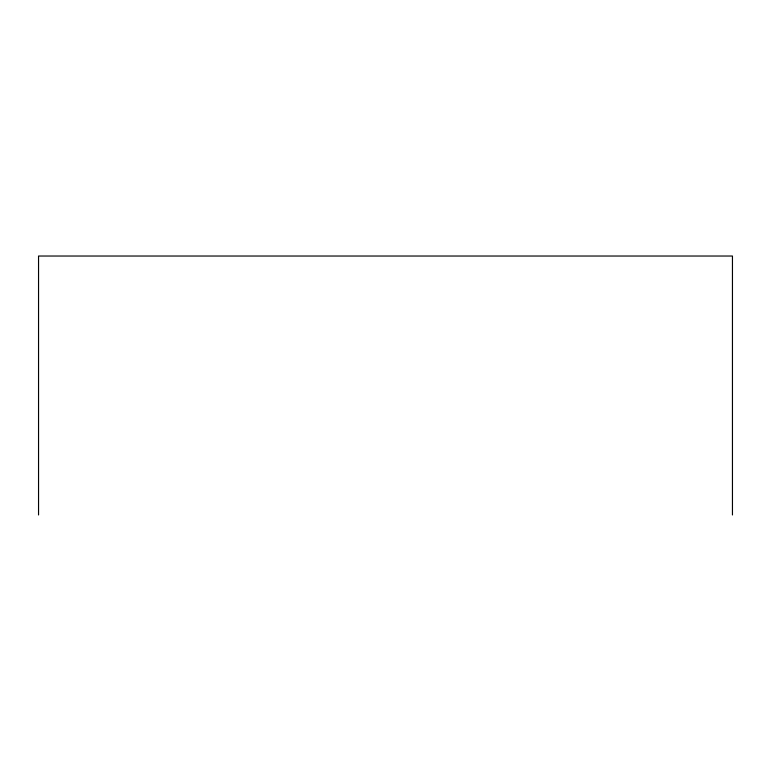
<?xml version="1.0" encoding="UTF-8"?>
<svg xmlns="http://www.w3.org/2000/svg" width="771" height="771" viewBox="0 0 771 771"><rect width="100%" height="100%" fill="white"/><g stroke="black" fill="none" stroke-linecap="round" stroke-linejoin="round"><path stroke-width="1.16" d="M732.45 514.97L732.45 256.03L38.55 256.03L38.55 514.97"/></g></svg>
